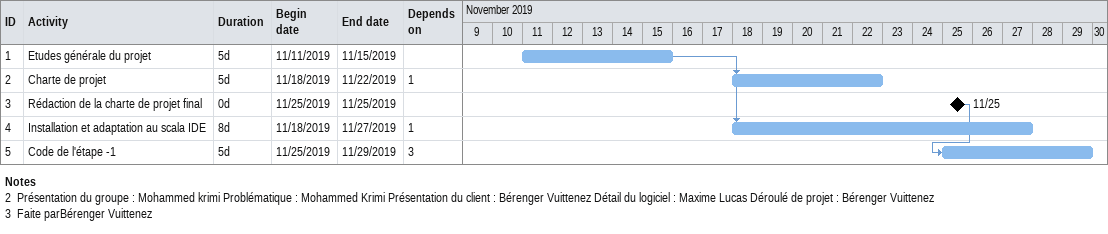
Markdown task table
| ID | Task | Duration | Start | Finish | Predecessors |
|---|---|---|---|---|---|
| 1 | Etudes générale du projet | 5d | 2019-11-11 | 2019-11-15 |  |
| 2 | Charte de projet | 5d | 2019-11-18 | 2019-11-22 | 1 |
| 3 | Rédaction de la charte de projet final | 0d | 2019-11-25 | 2019-11-25 |  |
| 4 | Installation et adaptation au scala IDE | 8d | 2019-11-18 | 2019-11-27 | 1 |
| 5 | Code de l'étape -1 | 5d | 2019-11-25 | 2019-11-29 | 3 |

Notes
- 2: Présentation du groupe : Mohammed krimi Problématique : Mohammed Krimi Présentation du client : Bérenger Vuittenez Détail du logiciel : Maxime Lucas Déroulé de projet : Bérenger Vuittenez
- 3: Faite parBérenger Vuittenez
